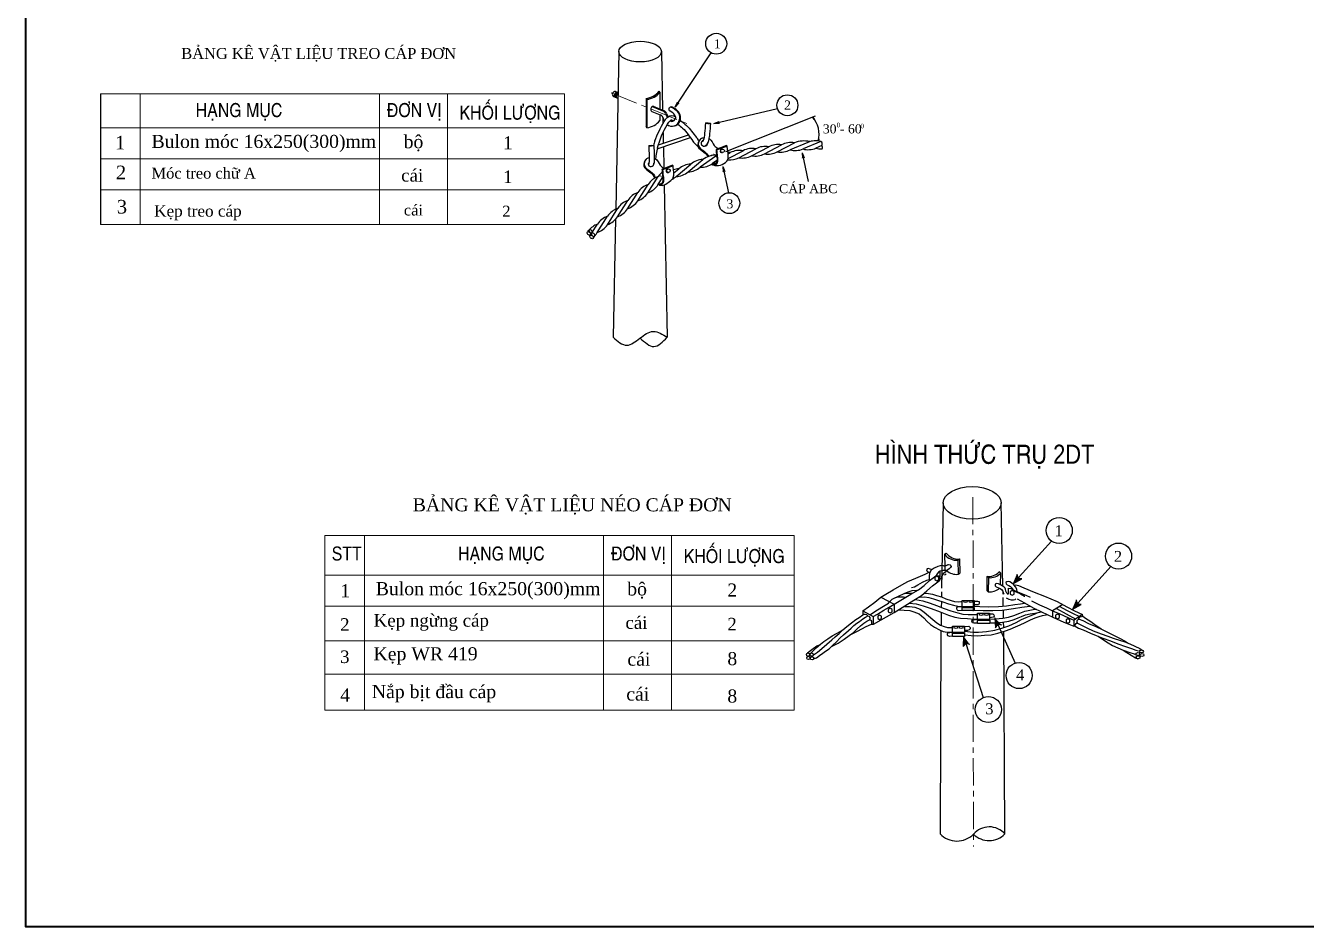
# Model space of a CAD drawing. Header units: millimetres. Extents: x 5654510 to 5731940, y 588357 to 647777.
# Drawn here: x 5677133 to 5684193, y 621974 to 626938 of the extents above; entities that cross this region are included whole.
import ezdxf

# ---------------------------------------------------------------- set-up
doc = ezdxf.new("R2010")
doc.units = ezdxf.units.MM
doc.header["$LTSCALE"] = 120
doc.header["$MEASUREMENT"] = 0
doc.linetypes.add('ACAD_ISO02W100', pattern=[15, 12, -3])
doc.linetypes.add('CENTER', pattern=[2, 1.25, -0.25, 0.25, -0.25])
doc.layers.add('Chu', color=5, linetype='Continuous')
doc.layers.add('KICHTHUOC', color=7, linetype='Continuous')
doc.layers.add('Duongkhuat1', color=3, linetype='ACAD_ISO02W100', lineweight=25)
doc.layers.add('truc', color=5, linetype='CENTER', lineweight=5)
doc.styles.add('GIA1', font='VHTIME.TTF', dxfattribs={"height": 3})
doc.styles.add('STYLE2', font='VHELVCN.TTF', dxfattribs={"height": 500})
doc.styles.add('WMF-VNI-HELVE-CONDENSE1', font='VHELVCN.TTF')

msp = doc.modelspace()

# ---------------------------------------------------------------- hatches: boundary and pattern name
at = {"layer": 'Chu'}
for points in [[(5680713.19, 626488.31), (5680733.65, 626510.63), (5680726.04, 626507.57), (5680725.95, 626515.77)], [(5680927.35, 626398.73), (5680957.54, 626401.01), (5680949.9, 626403.99), (5680955.44, 626410.03)], [(5681413.09, 626237.56), (5681414.84, 626207.33), (5681417.94, 626214.92), (5681423.89, 626209.27)], [(5680976.08, 626162.52), (5680977.83, 626132.29), (5680980.93, 626139.87), (5680986.88, 626134.23)]]:
    msp.add_hatch(color=4, dxfattribs=at).paths.add_polyline_path(points)
at = {"layer": 'KICHTHUOC'}
for points in [[(5682573.95, 623861.84), (5682623.99, 623888.78), (5682602.17, 623892.7), (5682596.31, 623914.09)], [(5682900.94, 623720.73), (5682950.98, 623747.66), (5682929.16, 623751.59), (5682923.3, 623772.98)], [(5682474.74, 623675.17), (5682479.77, 623618.56), (5682491.98, 623637.08), (5682513.95, 623634.03)], [(5682303.68, 623573.51), (5682301.41, 623516.72), (5682315.9, 623533.51), (5682337.29, 623527.68)]]:
    msp.add_hatch(color=256, dxfattribs=at).paths.add_polyline_path(points)

# ---------------------------------------------------------------- linework, layer by layer
for p, q in [((5680403.31, 626796.08), (5680385.63, 625926.33)), ((5680637.75, 626796.08), (5680644.33, 626472.43)), ((5680373, 626547.65), (5680398.07, 626538.24)), ((5680384.59, 626575.34), (5680398.7, 626569.57)), ((5680552.95, 626537.02), (5680552.95, 626381.26)), ((5680557.93, 626531.26), (5680552.95, 626537.02)), ((5680629.56, 626570.49), (5680624.57, 626576.24)), ((5680629.56, 626570.49), (5680629.56, 626478.47)), ((5680557.93, 626531.26), (5680557.93, 626375.51)), ((5680584.28, 626464.56), (5680630.98, 626447.03)), ((5680586.62, 626491.72), (5680649.14, 626466.15)), ((5680591.43, 626494.07), (5680652.43, 626469.11)), ((5680629.56, 626447.57), (5680629.56, 626414.73)), ((5680645.12, 626433.39), (5680645.85, 626397.42)), ((5680993.63, 626244.3), (5681487.58, 626440.5)), ((5681471.1, 626433.95), (5681475.89, 626422.71)), ((5681471.1, 626433.95), (5681481.12, 626426.37)), ((5680557.93, 626375.51), (5680552.95, 626381.26)), ((5680615, 626258.62), (5680797.32, 626321.23)), ((5680621.41, 626281.69), (5680786.33, 626336.38)), ((5680646.83, 626349.43), (5680648.02, 626290.51)), ((5680648.44, 626270.1), (5680650.83, 626152.56)), ((5680997.02, 626277.25), (5680938.66, 626255.04)), ((5680938.66, 626255.04), (5680941.8, 626252.35)), ((5681000.16, 626274.56), (5680941.8, 626252.35)), ((5680997.02, 626277.25), (5681000.16, 626274.56)), ((5681064.28, 626210.15), (5681158.76, 626259.63)), ((5681134.94, 626220.93), (5681229.41, 626270.42)), ((5681205.59, 626231.72), (5681300.06, 626281.21)), ((5681276.25, 626242.5), (5681370.72, 626291.99)), ((5681445.15, 626294.77), (5681346.9, 626253.29)), ((5681516.46, 626299.66), (5681418.21, 626258.18)), ((5681522.42, 626276.96), (5681489.51, 626263.07)), ((5681503.22, 626302.37), (5681502.79, 626313.81)), ((5681503.22, 626302.37), (5681508.38, 626313.18)), ((5680784.98, 626131.66), (5680866.4, 626200.54)), ((5680938.44, 626219.47), (5680851.58, 626157.58)), ((5680944.06, 626194.95), (5680920.11, 626177.88)), ((5681005.66, 626205.66), (5681088.1, 626248.85)), ((5681005.68, 626231.9), (5681017.45, 626238.06)), ((5680699.23, 626168.09), (5680640.87, 626145.88)), ((5680640.87, 626145.88), (5680644.01, 626143.2)), ((5680702.37, 626165.41), (5680644.01, 626143.2)), ((5680702.37, 626165.41), (5680699.23, 626168.09)), ((5680706.86, 626126.42), (5680733.18, 626148.7)), ((5680718.37, 626105.74), (5680799.79, 626174.62)), ((5680507.13, 625972.59), (5680564.31, 626062.61)), ((5680562.91, 626016.42), (5680620.08, 626106.45)), ((5680618.69, 626060.26), (5680645.72, 626102.83)), ((5680652.72, 626059.52), (5680669.78, 625220.19)), ((5680395.58, 625884.92), (5680452.75, 625974.95)), ((5680451.35, 625928.75), (5680508.53, 626018.78)), ((5680339.8, 625841.08), (5680396.98, 625931.11)), ((5680255.03, 625795.58), (5680285.42, 625843.44)), ((5680284.02, 625797.25), (5680341.2, 625887.28)), ((5680384.57, 625874.46), (5680371.27, 625220.19)), ((5682190.3, 624308.02), (5682182.33, 623838.12)), ((5682520.15, 623847.97), (5682510.69, 624308.02)), ((5682181.97, 623817.12), (5682181.5, 623789.12)), ((5682521.06, 623804), (5682520.77, 623818.1)), ((5682522.39, 623739.49), (5682521.44, 623785.51)), ((5682181.08, 623764.58), (5682180.52, 623731.82)), ((5682523.75, 623673.4), (5682522.83, 623718.03)), ((5682180.07, 623704.96), (5682178.86, 623633.73)), ((5682524.84, 623620.3), (5682524.2, 623651.33)), ((5682178.37, 623604.66), (5682173.39, 622483.22)), ((5682531.2, 622483.22), (5682525.26, 623599.95))]:
    msp.add_line(p, q)
at = {"color": 0, "lineweight": 13}
for p, q in [((5677546.72, 626561.82), (5679993.15, 626561.82)), ((5677546.72, 626561.82), (5680103.83, 626561.82)), ((5677764.65, 626561.82), (5677764.65, 625841.49)), ((5679083.39, 626561.82), (5679083.39, 625841.49)), ((5679458.17, 626561.82), (5679458.17, 625841.49)), ((5680103.83, 626561.82), (5680103.83, 625841.49)), ((5677546.72, 626374.68), (5680103.83, 626374.68)), ((5677546.72, 626203.57), (5680103.83, 626203.57)), ((5677546.72, 626032.46), (5680103.83, 626032.46)), ((5677546.72, 625841.49), (5680103.83, 625841.49)), ((5678782.77, 624128.01), (5681259.2, 624128.01)), ((5678782.77, 624128.01), (5681369.88, 624128.01)), ((5678782.77, 623165.5), (5678782.77, 624128.01)), ((5679000.7, 624128.01), (5679000.7, 623165.5)), ((5680319.44, 624128.01), (5680319.44, 623165.5)), ((5680694.22, 624128.01), (5680694.22, 623165.5)), ((5681369.88, 624128.01), (5681369.88, 623165.5)), ((5678782.77, 623909.76), (5681369.88, 623909.76)), ((5678782.77, 623738.65), (5681369.88, 623738.65)), ((5678782.77, 623547.69), (5681369.88, 623547.69)), ((5678782.77, 623363.56), (5681369.88, 623363.56)), ((5678782.77, 623165.5), (5681369.88, 623165.5))]:
    msp.add_line(p, q, dxfattribs=at)
at = {"color": 3, "linetype": 'Continuous'}
for p, q in [((5682198.39, 624024.48), (5682207.37, 624030.89)), ((5682198.39, 624024.48), (5682199.49, 623957.67)), ((5682271.53, 623992.44), (5682280.51, 623998.85)), ((5682271.53, 623992.44), (5682272.81, 623914.27)), ((5682280.51, 623998.85), (5682281.79, 623920.67)), ((5682272.81, 623914.27), (5682281.79, 623920.67)), ((5682506.84, 623921.52), (5682497.86, 623927.92)), ((5682506.84, 623921.52), (5682505.74, 623854.7)), ((5682198.39, 623910.42), (5682207.37, 623916.83)), ((5682431.94, 623902.44), (5682430.66, 623824.26)), ((5682440.92, 623896.03), (5682431.94, 623902.44)), ((5682440.92, 623896.03), (5682439.64, 623817.85)), ((5681847.95, 623787.74), (5681921.56, 623749.87)), ((5682439.64, 623817.85), (5682430.66, 623824.26)), ((5681747.57, 623711.99), (5681805.57, 623680.8)), ((5681921.56, 623749.87), (5681921.56, 623703.08)), ((5682850.88, 623747.46), (5682793.4, 623712.13)), ((5682793.4, 623712.13), (5682793.4, 623676.79)), ((5681805.57, 623680.8), (5681805.57, 623640.7)), ((5682958.48, 623692.99), (5682911.31, 623660.6)), ((5682911.31, 623660.6), (5682911.31, 623628.21)), ((5682959.95, 623682.68), (5682958.48, 623692.99))]:
    msp.add_line(p, q, dxfattribs=at)
at = {"lineweight": 40}
msp.add_lwpolyline([(5677133.29, 632161.53), (5677133.29, 621973.84), (5691541.59, 621973.84), (5691541.59, 632161.53)], close=True, dxfattribs=at)
at = {"const_width": 2.5}
for points in [[(5680984.5, 626250.7), (5680989.79, 626252.28)], [(5680958.46, 626242.93), (5680965.45, 626245.01)], [(5680659.9, 626133.85), (5680666.88, 626135.93)], [(5680685.93, 626141.61), (5680691.22, 626143.19)]]:
    msp.add_lwpolyline(points, dxfattribs=at)
for points in [[(5680925.96, 626180.04, 1.2944046), (5680904.49, 626219.98, 0.8918612)], [(5680934.48, 626222.57, 0.2599273), (5680924.11, 626231.81, 0.2599273)], [(5680629.54, 626062.89, 1.2944046), (5680608.08, 626102.83, 0.8918612)], [(5680638.06, 626105.42, 0.2599273), (5680627.69, 626114.66, 0.2599273)]]:
    msp.add_lwpolyline(points, format="xyb", dxfattribs=at)
at = {"color": 3, "linetype": 'Continuous'}
for points in [[(5681747.57, 623711.99), (5681780.1, 623735.35), (5681814.87, 623760.61), (5681847.95, 623787.74), (5681874.94, 623804.82), (5681915.25, 623829.29), (5681962.68, 623856.92), (5681996.66, 623874.29), (5682039.34, 623892.44), (5682090.72, 623914.55), (5682114.43, 623925.6)], [(5682130.47, 623939.27), (5682118.62, 623943.22), (5682109.92, 623945.59), (5682102.81, 623944.01), (5682098.86, 623939.27), (5682100.44, 623933.74), (5682104.39, 623929.01), (5682113.09, 623925.85), (5682117.04, 623924.27)], [(5682216, 623965.98), (5682204.77, 623960.59), (5682200.03, 623957.43), (5682192.91, 623960.59), (5682185.01, 623962.16), (5682174.74, 623960.59), (5682161.3, 623957.43), (5682141.54, 623947.17), (5682124.94, 623936.11), (5682115.46, 623920.32), (5682113.09, 623903.75), (5682113.09, 623883.22), (5682113.88, 623877.69)], [(5682216, 623965.98), (5682221.37, 623967.69), (5682228.48, 623966.9), (5682233.22, 623962.95), (5682234.8, 623957.43), (5682231.64, 623951.11), (5682223.74, 623944.8), (5682215.84, 623939.27), (5682210.3, 623935.32), (5682200.82, 623935.32), (5682191.33, 623934.53), (5682182.64, 623933.74), (5682173.95, 623931.38), (5682164.46, 623925.06), (5682157.35, 623917.17), (5682151.81, 623908.48), (5682151.02, 623905.33)], [(5682172.36, 623929.01), (5682171.57, 623914.8), (5682171.57, 623904.54), (5682170.78, 623890.33), (5682173.15, 623887.17)], [(5682209.51, 623935.32), (5682201.61, 623926.64), (5682192.91, 623918.75), (5682187.38, 623911.64), (5682181.85, 623901.38), (5682179.48, 623891.12), (5682172.36, 623886.38)], [(5682200.03, 623957.43), (5682200.31, 623934.45)], [(5681747.57, 623711.99), (5681747.7, 623691.74), (5681754.02, 623694.9), (5681761.14, 623694.11), (5681768.25, 623693.32), (5681772.2, 623689.37), (5681770.62, 623682.26), (5681774.57, 623685.42), (5681781.69, 623683.84), (5681786.43, 623675.95), (5681786.43, 623668.05), (5681784.85, 623663.32), (5681791.17, 623661.74), (5681795.12, 623655.42), (5681795.12, 623646.74), (5681795.12, 623639.63), (5681806.19, 623638.85), (5681921.58, 623702.79), (5681980.07, 623739.89), (5682029.08, 623771.47), (5682070.97, 623797.52), (5682100.21, 623822.78), (5682131.82, 623851.2), (5682154.75, 623866.99), (5682168.97, 623878.04), (5682172.13, 623881.2), (5682172.13, 623887.52)], [(5681805.57, 623680.8), (5681829.1, 623695.08), (5681863.09, 623716.4), (5681901.82, 623739.29), (5681921.56, 623749.87), (5681965.84, 623777.19), (5682011.68, 623804.03), (5682055.15, 623828.5), (5682085.97, 623852.97), (5682115.22, 623880.6), (5682134.98, 623894.81), (5682150.79, 623905.07), (5682161.06, 623906.65), (5682168.96, 623905.07), (5682171.34, 623897.97)], [(5682016.43, 623840.94), (5682032.24, 623845.68), (5682051.21, 623856.73), (5682077.29, 623870.15), (5682101, 623881.2), (5682113.65, 623885.94)], [(5682549.02, 623802.16), (5682542.14, 623809.89), (5682536.98, 623821.05), (5682533.54, 623833.07), (5682532.68, 623838.23), (5682524.94, 623845.1), (5682516.35, 623850.25), (5682506.89, 623855.4), (5682495.71, 623862.27), (5682485.39, 623863.13), (5682477.66, 623859.69), (5682476.8, 623851.11), (5682482.81, 623844.24), (5682492.27, 623841.66), (5682504.31, 623836.51), (5682512.05, 623829.64), (5682519.78, 623821.05), (5682524.08, 623808.17), (5682526.66, 623803.88)], [(5682598.88, 623818.48), (5682596.3, 623831.36), (5682589.42, 623845.1), (5682579.97, 623856.26), (5682567.93, 623867.42), (5682558.47, 623873.43), (5682548.16, 623874.29), (5682541.28, 623872.58), (5682536.98, 623868.28), (5682537.84, 623861.41), (5682543.86, 623856.26), (5682553.31, 623851.97), (5682562.77, 623846.81), (5682567.93, 623841.66), (5682572.23, 623835.65), (5682573.09, 623829.64)], [(5682581.16, 623853.45), (5682591.48, 623856.39), (5682606.22, 623851.98), (5682635.69, 623840.2), (5682693.18, 623815.17), (5682749.18, 623793.09), (5682818.46, 623763.65), (5682872.99, 623735.68), (5682914.26, 623713.6), (5682958.48, 623692.99)], [(5682537.84, 623784.13), (5682552.46, 623776.4), (5682565.35, 623773.82), (5682578.25, 623772.96), (5682587.71, 623775.54), (5682591.14, 623778.12)], [(5682550.21, 623804.87), (5682551.68, 623837.26), (5682566.42, 623835.78), (5682576.74, 623828.42), (5682603.27, 623815.17), (5682646.01, 623798.98), (5682671.07, 623788.68)], [(5682573.79, 623831.37), (5682592.95, 623818.12), (5682616.53, 623806.34), (5682638.64, 623793.09), (5682641.59, 623793.09)], [(5682598.85, 623778.37), (5682638.64, 623756.29), (5682687.28, 623729.79), (5682732.97, 623707.71), (5682794.87, 623678.27), (5682856.78, 623650.3), (5682911.31, 623628.21)], [(5682678.44, 623768.07), (5682722.65, 623745.98), (5682759.5, 623729.79), (5682793.4, 623712.13)], [(5682793.4, 623712.13), (5682833.2, 623695.93), (5682877.41, 623675.32), (5682911.31, 623660.6)], [(5682815.47, 623724.95), (5682921.83, 623667.8)], [(5682834.32, 623736.37), (5682870.67, 623716.21), (5682904.33, 623700.74), (5682941.35, 623681.25)], [(5682911.31, 623628.21), (5682918.68, 623629.69), (5682920.48, 623638.22), (5682923.85, 623642.25), (5682926.54, 623644.94), (5682931.25, 623645.61), (5682929.23, 623650.32), (5682929.9, 623657.04), (5682931.92, 623663.77), (5682935.96, 623667.13), (5682940, 623667.8), (5682939.33, 623671.83), (5682942.02, 623676.54), (5682946.73, 623679.9), (5682954.14, 623681.92), (5682959.95, 623682.68)]]:
    msp.add_lwpolyline(points, dxfattribs=at)
for points in [[(5682156.53, 623878.52), (5682167.37, 623884.77), (5682167.37, 623897.28), (5682156.53, 623903.53), (5682145.7, 623897.28), (5682145.7, 623884.77)], [(5682570.7, 623799.02), (5682581.53, 623805.28), (5682581.53, 623817.78), (5682570.7, 623824.04), (5682559.87, 623817.78), (5682559.87, 623805.28)], [(5681898.41, 623701.94), (5681909.24, 623708.19), (5681909.24, 623720.7), (5681898.41, 623726.95), (5681887.58, 623720.7), (5681887.58, 623708.19)], [(5682294.65, 623769.86), (5682360.79, 623769.86), (5682360.79, 623735.39), (5682294.65, 623735.39)], [(5682294.65, 623731.08), (5682362.23, 623731.08), (5682362.23, 623713.85), (5682294.65, 623713.85)], [(5681840.72, 623664.83), (5681851.55, 623671.09), (5681851.55, 623683.59), (5681840.72, 623689.85), (5681829.88, 623683.59), (5681829.88, 623671.09)], [(5682380.92, 623699.49), (5682447.05, 623699.49), (5682447.05, 623665.03), (5682380.92, 623665.03)], [(5682380.92, 623660.72), (5682448.49, 623660.72), (5682448.49, 623643.49), (5682380.92, 623643.49)], [(5682821.26, 623669.48), (5682832.09, 623675.73), (5682832.09, 623688.24), (5682821.26, 623694.49), (5682810.43, 623688.24), (5682810.43, 623675.73)], [(5682878.74, 623644.45), (5682889.57, 623650.7), (5682889.57, 623663.21), (5682878.74, 623669.46), (5682867.91, 623663.21), (5682867.91, 623650.7)], [(5682241.46, 623627.69), (5682307.59, 623627.69), (5682307.59, 623593.23), (5682241.46, 623593.23)], [(5682241.46, 623588.92), (5682309.03, 623588.92), (5682309.03, 623571.69), (5682241.46, 623571.69)]]:
    msp.add_lwpolyline(points, close=True, dxfattribs=at)
for points in [[(5681786.43, 623691.74), (5681829.11, 623718.58), (5681862.31, 623738.31), (5681889.97, 623755.68), (5681894.71, 623762.79), (5681910.52, 623777), (5681943.71, 623793.57), (5681976.12, 623807.78), (5681997.46, 623817.26), (5682020.38, 623824.36), (5682044.88, 623825.94), (5682050.42, 623826.73)], [(5681926.33, 623785.68), (5681944.5, 623789.63), (5681972.96, 623790.42), (5681987.19, 623788.84)], [(5681976.91, 623807.78), (5681995.88, 623809.36), (5682019.59, 623809.36), (5682021.17, 623809.36)], [(5682061.58, 623788.42), (5682087.37, 623789.28), (5682112.31, 623785.84), (5682138.1, 623778.12), (5682160.45, 623771.25), (5682189.69, 623761.8), (5682219.78, 623752.35), (5682248.15, 623744.62), (5682271.36, 623739.47), (5682289.42, 623736.9), (5682294.58, 623736.9)], [(5682084.8, 623809.89), (5682110.59, 623809.03), (5682132.08, 623804.74), (5682153.58, 623797.87), (5682181.09, 623789.28), (5682206.02, 623779.83), (5682234.39, 623769.53), (5682252.45, 623763.52), (5682276.52, 623761.8), (5682290.28, 623763.52), (5682295.44, 623766.09)], [(5681945.51, 623717.88), (5681975.61, 623717.02), (5682006.56, 623714.44), (5682029.77, 623707.57), (5682059, 623695.55), (5682084.8, 623674.94), (5682102.85, 623654.33), (5682120.9, 623638.01), (5682143.26, 623623.42), (5682170.77, 623607.96), (5682190.55, 623599.37), (5682212.9, 623595.08), (5682241.27, 623595.08)], [(5681979.04, 623737.63), (5682005.7, 623737.63), (5682034.93, 623733.33), (5682063.3, 623721.31), (5682086.51, 623705.85), (5682110.59, 623685.24), (5682134.66, 623664.63), (5682155.3, 623646.6), (5682176.79, 623634.58), (5682195.7, 623626.85), (5682215.48, 623621.7), (5682241.27, 623620.84)], [(5682003.98, 623754.93), (5682041.81, 623752.35), (5682080.5, 623740.33), (5682124.34, 623725.73), (5682175.07, 623706.84), (5682220.64, 623689.67), (5682255.89, 623678.5), (5682286.84, 623672.49), (5682325.53, 623669.92), (5682359.92, 623667.34), (5682380.55, 623667.34)], [(5682038.37, 623775.54), (5682077.92, 623768.67), (5682119.19, 623754.93), (5682153.58, 623742.05), (5682196.56, 623725.73), (5682232.67, 623712.85), (5682271.36, 623701.69), (5682298.87, 623693.96), (5682328.11, 623692.24), (5682348.74, 623692.24), (5682381.41, 623692.24)], [(5682294.58, 623714.57), (5682273.94, 623713.71), (5682267.92, 623718.86), (5682265.34, 623724.87), (5682265.34, 623730.03), (5682269.64, 623734.32), (5682276.52, 623736.04), (5682294.58, 623736.04)], [(5682360.73, 623737.75), (5682393.4, 623736.04), (5682438.11, 623735.18), (5682494.85, 623736.9), (5682540.42, 623741.19), (5682585.13, 623747.2), (5682616.94, 623751.49), (5682638.43, 623755.79)], [(5682360.78, 623766.95), (5682382.27, 623766.09), (5682388.29, 623763.52), (5682388.29, 623753.21), (5682385.71, 623746.34), (5682360.78, 623745.48)], [(5682362.45, 623716.29), (5682410.6, 623715.43), (5682464.76, 623715.43), (5682516.35, 623717.15), (5682579.11, 623725.73), (5682623.82, 623732.6), (5682667.66, 623739.47)], [(5682448.42, 623666.48), (5682478.52, 623668.2), (5682518.92, 623672.49), (5682550.74, 623678.5), (5682580.83, 623687.95), (5682613.5, 623700.83), (5682641.01, 623710.28), (5682667.66, 623716.29), (5682686.58, 623719.72), (5682704.63, 623722.3)], [(5681475.27, 623470.18), (5681498.98, 623485.18), (5681522.69, 623504.91), (5681549.56, 623528.59), (5681577.23, 623552.28), (5681596.2, 623568.86), (5681617.54, 623588.59), (5681638.09, 623607.54), (5681659.43, 623625.7), (5681685.51, 623646.22), (5681709.22, 623664.38), (5681728.19, 623677.01), (5681747.7, 623691.74)], [(5681476.06, 623448.07), (5681492.66, 623454.39), (5681510.04, 623466.23), (5681527.43, 623478.86), (5681542.45, 623489.91), (5681562.21, 623504.12), (5681581.18, 623521.49), (5681603.31, 623542.02), (5681623.86, 623564.12), (5681641.25, 623581.49), (5681668.12, 623603.59), (5681683.93, 623617.8), (5681698.95, 623631.22), (5681715.54, 623644.64), (5681728.98, 623654.9), (5681748.74, 623669.11), (5681762.18, 623677.8), (5681770.62, 623682.26)], [(5681578.81, 623518.33), (5681611.21, 623534.12), (5681644.41, 623556.22), (5681672.86, 623576.75), (5681696.57, 623594.12), (5681716.33, 623613.85), (5681734.51, 623630.43), (5681754.27, 623644.64), (5681770.87, 623655.69), (5681784.85, 623663.32)], [(5681684.72, 623584.64), (5681719.5, 623600.43), (5681742.42, 623613.06), (5681766.13, 623625.7), (5681795.12, 623639.63)], [(5682309.14, 623600.36), (5682355.57, 623596.06), (5682384.8, 623595.21), (5682430.37, 623599.5), (5682475.08, 623607.23), (5682514.63, 623616.67), (5682553.31, 623630.41), (5682592.86, 623649.31), (5682622.1, 623664.76), (5682648.75, 623676.79), (5682676.26, 623687.09), (5682697.75, 623696.54), (5682713.23, 623703.41)], [(5682310, 623579.75), (5682344.39, 623576.31), (5682381.36, 623575.46), (5682419.19, 623578.03), (5682456.16, 623580.61), (5682492.27, 623589.19), (5682534.4, 623602.93), (5682560.19, 623612.38), (5682589.42, 623624.4), (5682616.08, 623636.42), (5682643.59, 623649.31), (5682671.96, 623663.05), (5682697.75, 623674.21), (5682719.25, 623681.94), (5682738.16, 623687.95), (5682757.94, 623691.38), (5682765.67, 623692.24)], [(5682379.69, 623644.15), (5682359.06, 623645.01), (5682353.04, 623647.59), (5682349.6, 623655.32), (5682351.32, 623661.33), (5682359.06, 623665.62), (5682368.52, 623665.62), (5682381.41, 623667.34)], [(5682446.75, 623695.68), (5682463.95, 623696.54), (5682469.97, 623691.38), (5682471.69, 623682.8), (5682468.25, 623677.64), (5682457.07, 623675.93), (5682446.75, 623674.21)], [(5682448.42, 623646.73), (5682482.81, 623646.73), (5682517.21, 623650.16), (5682553.31, 623656.18), (5682581.69, 623664.76), (5682604.04, 623674.21), (5682622.1, 623681.94), (5682645.31, 623690.52), (5682671.1, 623696.54), (5682696.89, 623700.83), (5682733, 623707.7)], [(5682931.25, 623645.61), (5682950.33, 623635.76), (5682982.96, 623619.46), (5683018.31, 623603.16), (5683061.82, 623586.87), (5683097.85, 623573.29), (5683127.08, 623563.1), (5683167.87, 623550.2), (5683192.35, 623542.05), (5683219.54, 623530.51), (5683247.41, 623518.29), (5683274.61, 623504.71), (5683288.2, 623496.56)], [(5682940, 623667.8), (5682960.53, 623659.52), (5682991.8, 623643.91), (5683031.91, 623626.93), (5683067.26, 623610.63), (5683099.89, 623593.66), (5683137.28, 623574.65), (5683165.83, 623560.39), (5683193.03, 623545.45), (5683210.02, 623535.26), (5683213.42, 623533.23)], [(5682959.95, 623682.68), (5682975.48, 623672.42), (5683004.03, 623653.41), (5683027.15, 623637.79), (5683049.58, 623623.54), (5683062.5, 623613.35)], [(5681461.04, 623480.44), (5681472.11, 623491.49), (5681490.29, 623508.86), (5681514, 623528.59), (5681532.97, 623544.38), (5681555.89, 623559.38), (5681579.6, 623574.38), (5681603.31, 623588.59), (5681622.28, 623598.85), (5681638.09, 623607.54)], [(5682241.27, 623572.75), (5682226.66, 623571.89), (5682217.2, 623574.47), (5682214.62, 623580.48), (5682214.62, 623587.35), (5682218.92, 623592.5), (5682228.37, 623594.22), (5682240.41, 623595.08)], [(5682307.47, 623626.85), (5682332.41, 623627.71), (5682339.28, 623621.7), (5682339.28, 623613.11), (5682334.98, 623607.96), (5682325.53, 623605.38), (5682308.33, 623605.38)], [(5682918.38, 623628.29), (5682936.05, 623618.1), (5682961.88, 623607.24), (5683002.67, 623590.26), (5683033.27, 623577.36), (5683071.34, 623562.42), (5683112.81, 623546.81), (5683154.28, 623531.19), (5683195.75, 623516.93), (5683229.06, 623505.39), (5683253.53, 623496.56), (5683266.45, 623491.81)], [(5683045.5, 623572.61), (5683074.74, 623553.6), (5683099.89, 623536.62), (5683123.68, 623522.36), (5683153.6, 623508.78), (5683182.15, 623496.56), (5683218.86, 623483.66), (5683244.01, 623476.19), (5683247.41, 623474.83)], [(5681443.65, 623481.23), (5681458.67, 623493.86), (5681474.48, 623505.7), (5681495.03, 623519.12), (5681514, 623527.81)], [(5683182.15, 623496.56), (5683202.55, 623482.98), (5683227.02, 623468.72), (5683250.81, 623454.46), (5683263.05, 623448.35)]]:
    msp.add_lwpolyline(points)
for centre, radius in [((5680939.93, 626838.37), 57.7), ((5681332.2, 626498.96), 57.7), ((5680974.96, 626247.91), 9.94), ((5680676.39, 626138.82), 9.94), ((5681012.02, 625959.49), 57.7), ((5682830.49, 624155.61), 72.07), ((5683157.48, 624014.49), 72.07), ((5681446.02, 623471.76), 9.21), ((5681448.4, 623453.6), 9.21), ((5681465.78, 623471.76), 9.21), ((5681468.15, 623451.23), 9.21), ((5682609.62, 623356.29), 72.07), ((5682439.83, 623169.01), 72.07)]:
    msp.add_circle(centre, radius)
for centre, radius, start, end in [((5680382.75, 626559.84), 15.61, 83.215664, 231.377443), ((5680401.58, 626552.07), 23.5, 117.732981, 196.555573), ((5680406.72, 626550.58), 23.5, 119.513668, 197.820027), ((5680411.86, 626547.76), 23.5, 124.188291, 195.278946), ((5680541.56, 626642.81), 106.41, 276.142819, 321.272785), ((5680546.54, 626637.06), 106.41, 276.142819, 321.272785), ((5680596.69, 626477.17), 17.7, 107.297732, 225.440006), ((5680640.32, 626444.59), 23.29, 17.597959, 67.75072), ((5680643.61, 626447.55), 23.29, 17.597959, 67.75072), ((5680689.2, 626477.35), 11.22, 66.56163, 240.247586), ((5680666.95, 626419.26), 51.13, 28.493329, 70.966132), ((5680693.43, 626478.52), 11.22, 66.56163, 116.844094), ((5680546.54, 626481.3), 106.41, 276.142819, 321.272785), ((5680623.38, 626425.01), 23.29, 17.198152, 70.976784), ((5680694.72, 626409.44), 31.88, 46.860598, 129.92892), ((5680693.18, 626401.92), 15.19, 53.830149, 106.692743), ((5681359.2, 626336.93), 148.11, 346.505405, 40.924571), ((5680971.92, 626247.53), 9.94, 77.904916, 289.977793), ((5681068.42, 626140.96), 109.67, 79.662805, 117.696439), ((5681139.08, 626151.74), 109.67, 79.662805, 117.696439), ((5681209.73, 626162.53), 109.67, 79.662805, 117.696439), ((5681280.39, 626173.31), 109.67, 79.662805, 117.696439), ((5681295.93, 626350.4), 109.67, 259.662805, 297.696439), ((5681351.04, 626184.1), 109.67, 79.662805, 117.696439), ((5681375.46, 626359.18), 109.67, 254.905441, 292.939075), ((5681424.15, 626158.72), 143.58, 77.166504, 111.846512), ((5681446.77, 626364.07), 109.67, 254.905441, 292.939075), ((5681487.9, 626193.77), 109.67, 74.905441, 112.939075), ((5681518.07, 626368.96), 109.67, 254.905441, 272.833609), ((5681508.94, 626285.55), 15.99, 327.493745, 61.936767), ((5681510.35, 626267.42), 15.39, 328.670252, 38.336077), ((5680870.7, 626090.95), 109.67, 92.247122, 130.280756), ((5680947.58, 626082.11), 143.58, 92.36301, 124.430829), ((5680942.16, 626244.28), 77.55, 262.785145, 323.635252), ((5681002.16, 626130.21), 109.67, 123.183535, 125.523392), ((5681013.31, 626307.25), 109.67, 265.312164, 297.696439), ((5680997.6, 626124.15), 115.63, 80.115695, 86.553534), ((5681083.96, 626318.04), 109.67, 259.662805, 297.696439), ((5681154.62, 626328.83), 109.67, 259.662805, 297.696439), ((5681225.27, 626339.61), 109.67, 259.662805, 297.696439), ((5680710.37, 626048.53), 107.26, 129.455333, 147.319236), ((5680673.35, 626138.45), 9.94, 77.904916, 289.977793), ((5680737.49, 626039.11), 109.67, 92.247122, 107.225313), ((5680714.07, 626215.32), 109.67, 272.247122, 310.280756), ((5680804.09, 626065.03), 109.67, 92.247122, 130.280756), ((5680780.68, 626241.24), 109.67, 272.247122, 310.280756), ((5680856.39, 626267.14), 109.67, 267.489758, 305.523392), ((5680924.91, 626287.45), 109.67, 267.489758, 277.284851), ((5680598.81, 625960.86), 107.26, 108.698576, 147.319236), ((5680523.54, 626124.4), 114.93, 290.032274, 325.985538), ((5680654.59, 626004.7), 107.26, 108.698576, 147.319236), ((5680579.32, 626168.23), 114.93, 290.032274, 303.359997), ((5680647.46, 626189.4), 109.67, 297.709952, 310.280756), ((5680487.26, 625873.19), 107.26, 108.698576, 147.319236), ((5680411.99, 626036.73), 114.93, 290.032274, 325.985538), ((5680543.04, 625917.03), 107.26, 108.698576, 147.319236), ((5680467.76, 626080.56), 114.93, 290.032274, 325.985538), ((5680431.48, 625829.36), 107.26, 108.698576, 147.319236), ((5680356.21, 625992.89), 114.93, 290.032274, 325.985538), ((5680319.93, 625741.69), 107.26, 108.698576, 140.73932), ((5680244.66, 625905.22), 114.93, 290.032274, 325.985538), ((5680375.7, 625785.52), 107.26, 108.698576, 147.319236), ((5680300.43, 625949.06), 114.93, 290.032274, 325.985538), ((5680245.88, 625792.16), 18.4, 119.08264, 148.919807), ((5680099.1, 625887.86), 203.31, 322.825777, 329.320924), ((5680188.88, 625861.39), 114.93, 317.754651, 325.985538), ((5682445.41, 622408.19), 113.97, 41.171357, 139.750299), ((5682266.6, 622575.02), 130.83, 224.563342, 314.57611), ((5682444.13, 622567.98), 121.52, 225.152142, 315.769515)]:
    msp.add_arc(centre, radius, start, end)
for centre, start, end in [((5682262.98, 624072.43), 216.586957, 276.099285), ((5682271.96, 624078.84), 216.586957, 276.099285), ((5682264.27, 623994.25), 227.102614, 276.099285), ((5682440.49, 623982.43), 263.900715, 316.599804), ((5682449.47, 623976.02), 263.900715, 316.599804), ((5682448.19, 623897.84), 263.900715, 311.588562)]:
    msp.add_arc(centre, 80.44, start, end, dxfattribs=at)
for centre, major_axis, ratio in [((5680520.53, 626794.96), (-117.24, 0), 0.4841383), ((5680894.52, 626399.64), (-13.77, 1.16), 0.1583893), ((5680582.24, 626276.35), (-13.81, -0.46), 0.1583893), ((5680237.79, 625792.61), (-8.19, 8.61), 0.6212651), ((5680253.07, 625773.77), (-8.19, 8.61), 0.6212651), ((5682350.49, 624308.02), (-160.19, 0), 0.5569368), ((5683283.75, 623488.86), (-11.09, -0.28), 0.7534377), ((5683263.27, 623474.66), (-11.09, -0.28), 0.7534377), ((5683265.55, 623457.05), (-11.09, -0.28), 0.7534377), ((5683286.59, 623468.98), (-11.09, -0.28), 0.7534377)]:
    msp.add_ellipse(centre, major_axis=major_axis, ratio=ratio)
for centre, major_axis, ratio, start_param, end_param in [((5680875.47, 626291.06), (17.67, 8.06), 0.8442382, 1.5207358, 5.7907141), ((5680581, 626175.66), (14.73, 6.71), 0.8442382, 2.0300546, 6.0706348), ((5680246.66, 625804.86), (-8.19, 8.61), 0.6212651, 0.5467199, 5.851856), ((5680261.75, 625786.02), (-8.19, 8.61), 0.6212651, 3.5073665, 9.3635398)]:
    msp.add_ellipse(centre, major_axis=major_axis, ratio=ratio, start_param=start_param, end_param=end_param)
for centre in [(5682314.06, 623764.11), (5682342.82, 623764.11), (5682400.33, 623693.75), (5682429.08, 623693.75), (5682260.87, 623621.95), (5682289.62, 623621.95)]:
    msp.add_ellipse(centre, major_axis=(-10.78, 0), ratio=0.5326948, dxfattribs=at)
for points, knots in [([(5680669.88, 626392.78), (5680676.83, 626388), (5680689.81, 626381.79), (5680716.86, 626382.62), (5680740.19, 626414.32), (5680741.52, 626444.21), (5680720.42, 626472.05), (5680707.04, 626479.85), (5680693.66, 626487.64)], [2.8305045, 2.8305045, 2.8305045, 2.8305045, 2.9154185, 4.6412497, 5.7318653, 7.5986293, 9.1175221, 10.3351887, 10.3351887, 10.3351887, 10.3351887]), ([(5680710.2, 626385.85), (5680714.57, 626386.83), (5680726.93, 626391.73), (5680744.42, 626415.5), (5680745.75, 626445.39), (5680724.65, 626473.23), (5680711.27, 626481.03), (5680697.89, 626488.82)], [4.0875205, 4.0875205, 4.0875205, 4.0875205, 4.6412497, 5.7318653, 7.5986293, 9.1175221, 10.3351887, 10.3351887, 10.3351887, 10.3351887]), ([(5680601.52, 626303.33), (5680616.28, 626338.73), (5680634.92, 626383.44), (5680665.82, 626429.11), (5680674.26, 626433.88)], [0, 0, 0, 0, 4.7500916, 6.0005818, 6.0005818, 6.0005818, 6.0005818]), ([(5680616.65, 626265.79), (5680629.27, 626309.22), (5680647.6, 626360.4), (5680681.81, 626411.33), (5680688.82, 626416.47)], [0.1215322, 0.1215322, 0.1215322, 0.1215322, 5.7280056, 6.8260878, 6.8260878, 6.8260878, 6.8260878]), ([(5680685.38, 626413.61), (5680689.32, 626411.08), (5680700.01, 626408.16), (5680715.96, 626420.83), (5680717.48, 626432.49), (5680711.89, 626443.66)], [2.5198783, 2.5198783, 2.5198783, 2.5198783, 2.9154185, 4.0800098, 4.346028, 4.346028, 4.346028, 4.346028]), ([(5680688.82, 626416.47), (5680693.97, 626413.73), (5680699.08, 626412.76), (5680704.84, 626414.83), (5680710.35, 626418.32)], [2.617925, 2.617925, 2.617925, 2.617925, 2.91541849, 3.35116037, 3.35116037, 3.35116037, 3.35116037]), ([(5680728.19, 626395.41), (5680737.45, 626388.38), (5680769.87, 626361.56), (5680793.98, 626326.32), (5680811.46, 626300.77)], [1.7264575, 1.7264575, 1.7264575, 1.7264575, 3.1214879, 6.7960934, 6.7960934, 6.7960934, 6.7960934]), ([(5680740.91, 626415.52), (5680752.93, 626406.74), (5680787.15, 626379.73), (5680813.61, 626344.59), (5680831.07, 626321.4)], [1.3394006, 1.3394006, 1.3394006, 1.3394006, 3.1214879, 6.5780669, 6.5780669, 6.5780669, 6.5780669]), ([(5680880.76, 626400.79), (5680879.18, 626382.38), (5680876.45, 626350.54), (5680873.75, 626316.57), (5680868.69, 626304.1)], [0, 0, 0, 0, 2.2452531, 3.8843759, 3.8843759, 3.8843759, 3.8843759]), ([(5680908.29, 626398.48), (5680906.72, 626380.07), (5680904.72, 626356.71), (5680902.73, 626332.22), (5680901.98, 626327.01)], [0, 0, 0, 0, 2.2452531, 2.8490396, 2.8490396, 2.8490396, 2.8490396]), ([(5680874.11, 626274.13), (5680880.23, 626276.7), (5680899.87, 626289.99), (5680901.3, 626313.59), (5680901.98, 626327.01)], [2.8972789, 2.8972789, 2.8972789, 2.8972789, 3.6452117, 5.5271749, 5.5271749, 5.5271749, 5.5271749]), ([(5680568.43, 626275.89), (5680569.02, 626257.43), (5680570.12, 626222.52), (5680570.97, 626185.27), (5680567.98, 626179.13), (5680565.27, 626172.7)], [0, 0, 0, 0, 2.2452531, 4.2440323, 4.4446074, 4.4446074, 4.4446074, 4.4446074]), ([(5680596.05, 626276.81), (5680596.64, 626258.35), (5680597.74, 626223.44), (5680599.26, 626183.49), (5680593.62, 626169.6), (5680592.36, 626167.23)], [0, 0, 0, 0, 2.2452531, 4.2440323, 4.5316412, 4.5316412, 4.5316412, 4.5316412]), ([(5680616.65, 626265.79), (5680613.91, 626253.86), (5680610.08, 626237.24), (5680607.27, 626220.43), (5680605.32, 626204.62)], [0, 0, 0, 0, 1.4679669, 2.0455573, 2.0455573, 2.0455573, 2.0455573]), ([(5680873, 626319.14), (5680866.14, 626318.21), (5680845.13, 626313.87), (5680827.91, 626265.29), (5680871.45, 626244.94), (5680888.96, 626225.05), (5680894.56, 626215.54)], [0.2258604, 0.2258604, 0.2258604, 0.2258604, 1.2317375, 3.3985757, 5.7039792, 7.3604446, 7.3604446, 7.3604446, 7.3604446]), ([(5680851.36, 626311.08), (5680843.08, 626301.61), (5680833.71, 626267.18), (5680875.24, 626247.77), (5680892.9, 626227.26), (5680898.61, 626217.08)], [1.6063839, 1.6063839, 1.6063839, 1.6063839, 3.3985757, 5.7039792, 7.4523865, 7.4523865, 7.4523865, 7.4523865]), ([(5680868.69, 626304.1), (5680867.85, 626302.77), (5680865.99, 626299.79), (5680862.7, 626298.69), (5680859.37, 626298.07)], [0, 0, 0, 0, 0.18300517, 0.4088453, 0.4088453, 0.4088453, 0.4088453]), ([(5680901.11, 626314.9), (5680901.78, 626314.56), (5680914.56, 626307.47), (5680922.66, 626278.14), (5680943.12, 626264.64), (5680951.7, 626260)], [1.8515105, 1.8515105, 1.8515105, 1.8515105, 2.0391652, 5.5235269, 7.7724812, 7.7724812, 7.7724812, 7.7724812]), ([(5680938.66, 626255.04), (5680939.63, 626243.98), (5680941.76, 626220.42), (5680947.33, 626191.19), (5680936.25, 626173.99), (5680932.01, 626171.34)], [0.1748592, 0.1748592, 0.1748592, 0.1748592, 2.7916205, 5.7422924, 6.9365109, 6.9365109, 6.9365109, 6.9365109]), ([(5680941.8, 626252.35), (5680942.77, 626241.29), (5680944.9, 626217.73), (5680950.66, 626187.45), (5680938.05, 626169.29), (5680932.43, 626167.35)], [0.1748592, 0.1748592, 0.1748592, 0.1748592, 2.7916205, 5.7422924, 7.1792673, 7.1792673, 7.1792673, 7.1792673]), ([(5681004.19, 626241.73), (5681003.36, 626250.24), (5681001.39, 626261.4), (5681000.39, 626272.1), (5681000.16, 626274.56)], [16.3362388, 16.3362388, 16.3362388, 16.3362388, 17.5830309, 17.9550899, 17.9550899, 17.9550899, 17.9550899]), ([(5680570.36, 626209.22), (5680565.25, 626208.26), (5680546.59, 626202.59), (5680530.12, 626156.13), (5680577.1, 626134.17), (5680595.28, 626110.94), (5680601.24, 626097.75)], [0.4650769, 0.4650769, 0.4650769, 0.4650769, 1.2317375, 3.3985757, 5.7039792, 7.8440009, 7.8440009, 7.8440009, 7.8440009]), ([(5680553.57, 626201.93), (5680545.29, 626192.46), (5680535.92, 626158.02), (5680580.67, 626137.11), (5680598.92, 626113.43), (5680604.88, 626099.75)], [1.6063839, 1.6063839, 1.6063839, 1.6063839, 3.3985757, 5.7039792, 7.9053461, 7.9053461, 7.9053461, 7.9053461]), ([(5680598.28, 626207.71), (5680600.8, 626206.95), (5680616.17, 626200.5), (5680624.87, 626168.99), (5680645.33, 626155.48), (5680653.91, 626150.85)], [1.408661, 1.408661, 1.408661, 1.408661, 2.0391652, 5.5235269, 7.7724812, 7.7724812, 7.7724812, 7.7724812]), ([(5681004.61, 626198.3), (5681005.47, 626204.1), (5681007.64, 626218.57), (5681005.68, 626233.05), (5681004.19, 626241.73)], [0, 0, 0, 0, 0.6997455, 1.7476181, 1.7476181, 1.7476181, 1.7476181]), ([(5680623.54, 626062.15), (5680630.77, 626058.19), (5680652.01, 626054.37), (5680674.99, 626075.68), (5680696.81, 626087.2), (5680711.04, 626116.2), (5680704.61, 626141.39), (5680702.6, 626162.95), (5680702.37, 626165.41)], [9.9737394, 9.9737394, 9.9737394, 9.9737394, 11.1649655, 12.7916969, 14.4470082, 14.6954002, 17.5830309, 17.9550899, 17.9550899, 17.9550899, 17.9550899]), ([(5680640.87, 626145.88), (5680641.84, 626134.82), (5680643.97, 626111.26), (5680649.54, 626082.03), (5680638.47, 626064.83), (5680634.22, 626062.19)], [0.1748592, 0.1748592, 0.1748592, 0.1748592, 2.7916205, 5.7422924, 6.9365109, 6.9365109, 6.9365109, 6.9365109]), ([(5680644.01, 626143.2), (5680644.98, 626132.13), (5680647.11, 626108.57), (5680652.87, 626078.29), (5680640.26, 626060.13), (5680634.64, 626058.19)], [0.1748592, 0.1748592, 0.1748592, 0.1748592, 2.7916205, 5.7422924, 7.1792673, 7.1792673, 7.1792673, 7.1792673])]:
    msp.add_open_spline(points, degree=3, knots=knots)
for points in [[(5680645.63, 626431.9), (5680647.43, 626426.11), (5680649.44, 626420.43), (5680654.37, 626411.54)], [(5680662.52, 626451.63), (5680664.69, 626444.79), (5680667.2, 626438.03), (5680670.67, 626431.49)], [(5680665.82, 626454.6), (5680668.05, 626447.56), (5680670.64, 626440.6), (5680674.26, 626433.88)], [(5680831.07, 626321.4), (5680833.1, 626318), (5680835.13, 626314.59), (5680845.58, 626304.55)], [(5680601.52, 626303.33), (5680598.83, 626294.89), (5680596.14, 626286.46), (5680593.51, 626277.98)], [(5680811.46, 626300.77), (5680816.53, 626294.85), (5680821.61, 626288.94), (5680839.26, 626271.85)], [(5680915.89, 626175.02), (5680922.66, 626169.26), (5680932.58, 626166.16), (5680941.58, 626166.74)], [(5680919.71, 626177.6), (5680923.21, 626174.79), (5680927.49, 626172.66), (5680932.01, 626171.34)], [(5680628.5, 626064.36), (5680630.33, 626063.49), (5680632.25, 626062.76), (5680634.22, 626062.19)]]:
    msp.add_open_spline(points, degree=3)
for points in [[(5680371.27, 625220.19), (5680447.2, 625176.84), (5680518.84, 625214.8), (5680593.4, 625252.77), (5680669.78, 625220.19)], [(5680520.53, 625216.11), (5680596.32, 625169.54), (5680669.78, 625220.19)]]:
    msp.add_spline(points, degree=3)
at = {"layer": 'Chu', "color": 4}
for p, q in [((5680713.19, 626488.31), (5680911.84, 626787.97)), ((5680713.19, 626488.31), (5680725.95, 626515.77)), ((5680713.19, 626488.31), (5680733.65, 626510.63)), ((5680725.95, 626515.77), (5680726.04, 626507.57)), ((5680733.65, 626510.63), (5680726.04, 626507.57)), ((5680927.35, 626398.73), (5681277.24, 626481.4)), ((5680927.35, 626398.73), (5680955.44, 626410.03)), ((5680927.35, 626398.73), (5680957.54, 626401.01)), ((5680955.44, 626410.03), (5680949.9, 626403.99)), ((5680957.54, 626401.01), (5680949.9, 626403.99)), ((5681413.09, 626237.56), (5681423.89, 626209.27)), ((5681413.09, 626237.56), (5681414.84, 626207.33)), ((5681413.09, 626237.56), (5681447.07, 626079.19)), ((5681414.84, 626207.33), (5681417.94, 626214.92)), ((5681423.89, 626209.27), (5681417.94, 626214.92)), ((5680976.08, 626162.52), (5680986.88, 626134.23)), ((5680976.08, 626162.52), (5680977.83, 626132.29)), ((5680976.08, 626162.52), (5681007.3, 626017)), ((5680977.83, 626132.29), (5680980.93, 626139.87)), ((5680986.88, 626134.23), (5680980.93, 626139.87))]:
    msp.add_line(p, q, dxfattribs=at)
at = {"layer": 'Duongkhuat1', "color": 3, "linetype": 'ByBlock'}
msp.add_line((5677546.72, 626561.82), (5677546.72, 625841.49), dxfattribs=at)
at = {"layer": 'KICHTHUOC'}
for p, q in [((5682573.95, 623861.84), (5682787.87, 624097.5)), ((5682900.94, 623720.73), (5683114.86, 623956.39)), ((5682573.95, 623861.84), (5682623.99, 623888.78)), ((5682596.31, 623914.09), (5682602.17, 623892.7)), ((5682623.99, 623888.78), (5682602.17, 623892.7)), ((5682900.94, 623720.73), (5682950.98, 623747.66)), ((5682923.3, 623772.98), (5682929.16, 623751.59)), ((5682950.98, 623747.66), (5682929.16, 623751.59)), ((5682474.74, 623675.17), (5682479.77, 623618.56)), ((5682303.68, 623573.51), (5682301.41, 623516.72)), ((5682479.77, 623618.56), (5682491.98, 623637.08)), ((5682491.98, 623637.08), (5682587.31, 623424.82)), ((5682513.95, 623634.03), (5682491.98, 623637.08)), ((5682301.41, 623516.72), (5682315.9, 623533.51)), ((5682315.9, 623533.51), (5682411.7, 623235.36)), ((5682337.29, 623527.68), (5682315.9, 623533.51))]:
    msp.add_line(p, q, dxfattribs=at)
at = {"layer": 'truc'}
for p, q in [((5680360.94, 626567.1), (5680791.31, 626393.39)), ((5682354.92, 624340.16), (5682357.55, 622414.78))]:
    msp.add_line(p, q, dxfattribs=at)

# ---------------------------------------------------------------- texts
at = {"color": 0, "lineweight": 13, "style": 'STYLE2'}
for s, height, p in [('HAÏNG MUÏC', 76.8, (5678070.89, 626434.18)), ('ÑÔN VÒ ', 76.8, (5679124.32, 626434.18)), ('KHOÁI LÖÔÏNG', 76.8004, (5679524.46, 626420.06)), ('STT', 76.8, (5678820.34, 623990.37)), ('HAÏNG MUÏC', 76.8, (5679516.94, 623990.37)), ('ÑÔN VÒ ', 76.8, (5680360.37, 623990.37)), ('KHOÁI LÖÔÏNG', 76.8004, (5680760.51, 623976.25))]:
    msp.add_text(s, height=height, dxfattribs=at).set_placement(p)
at = {"color": 7, "style": 'WMF-VNI-HELVE-CONDENSE1'}
msp.add_text('HÌNH THÖÙC TRUÏ 2DT', height=105.1315, dxfattribs=at).set_placement((5681813.61, 624523.61))
at = {"attachment_point": 1, "style": 'GIA1'}
for s, insert, char_height, width in [('b¶ng kª vËt liÖu treo c¸p ®¬n', (5677990.92, 626814.5), 60, 1498.898), ('1', (5680927.41, 626862.97), 50, 38.3175), ('2', (5681314.16, 626525.47), 50, 38.3175), (' 30 - 60', (5681508.65, 626394.03), 50, 408.1702), ('0', (5681603.44, 626402.84), 25, 43.29), ('0', (5681735.01, 626397.12), 25, 43.29), ('1', (5677625.99, 626330.51), 75, 484.1775), ('{\\fTimes New Roman|b0|i0|c0|p18;bộ}', (5679216.78, 626334.5), 72, 464.8104), ('2', (5677630.97, 626166.45), 75, 484.1775), ('{\\fTimes New Roman|b0|i0|c0|p18;Móc treo chữ A}', (5677827.27, 626155.04), 60, 1021.74), ('c¸p ABC', (5681286.31, 626064.55), 50, 408.1702), ('3', (5677635.95, 625977.53), 75, 484.1775), ('3', (5680996.58, 625981.17), 50, 38.3175), ('\\f.VnTime|b0|i0|c0|p34;KÑp treo c¸p', (5677841.96, 625947.93), 62.5, 1064.3125), ('\\f.VnTime|b0|i0|c0|p34;c¸i', (5679218.29, 625951.69), 60, 387.342), ('2', (5679760.79, 625945.53), 60, 387.342), ('1', (5682804.82, 624184.06), 60, 54.132), ('2', (5683131.81, 624042.94), 60, 54.132), ('{\\fTimes New Roman|b0|i0|c0|p18;bộ}', (5680449.44, 623869.76), 72, 464.8104), ('4', (5682592.88, 623390.24), 60, 54.132), ('3', (5682423.09, 623202.96), 60, 54.132)]:
    msp.add_mtext(s, dxfattribs=dict(at, insert=insert, char_height=char_height, width=width))
at = {"color": 0, "lineweight": 13, "attachment_point": 1, "style": 'GIA1'}
for s, insert, char_height, width in [('{\\fTimes New Roman|b0|i0|c0|p18;Bulon móc 16x250(300)mm}', (5677827.29, 626335.98), 72, 1204.5456), ('1', (5679765.08, 626328.51), 72, 464.8104), ('\\f.VnTime|b0|i0|c0|p34;c¸i', (5679203.41, 626147.4), 69, 445.4433), ('1', (5679765.08, 626139.17), 69, 445.4433), ('b¶ng kª vËt liÖu nÐo c¸p ®¬n', (5679267.06, 624333.19), 72, 1798.6788), ('1', (5678867.27, 623859.48), 72, 464.8104), ('{\\fTimes New Roman|b0|i0|c0|p18;Bulon móc 16x250(300)mm}', (5679063.34, 623871.06), 72, 1204.5456), ('2', (5681001.13, 623863.6), 72, 464.8104), ('2', (5678866.72, 623672.15), 69, 445.4433), ('{\\fTimes New Roman|b0|i0|c0|p18;Kẹp ngừ\\fTimes New Roman|b0|i0|c238|p18;ng c\\fTimes New Roman|b0|i0|c0|p18;á\\fTimes New Roman|b0|i0|c238|p18;p}', (5679051.74, 623694.5), 69, 1175.001), ('\\f.VnTime|b0|i0|c0|p34;c¸i', (5680439.46, 623682.49), 69, 445.4433), ('2', (5681001.13, 623674.25), 69, 445.4433), ('{\\fTimes New Roman|b0|i0|c0|p18;Kẹp WR 419}', (5679050.9, 623512.18), 72, 1226.088), ('3', (5678866.72, 623494.34), 69, 445.4433), ('\\f.VnTime|b0|i0|c0|p34;c¸i', (5680450.23, 623482.55), 72, 464.8104), ('8', (5681001.13, 623485.47), 72, 464.8104), ('\\f.VnTime|b0|i0|c0|p34;N¾p bÞt ®Çu c¸p', (5679041.57, 623303.76), 72, 1226.088), ('\\f.VnTime|b0|i0|c0|p34;c¸i', (5680444.06, 623290.33), 72, 464.8104), ('4', (5678866.88, 623284.71), 72, 464.8104), ('8', (5681001.13, 623279.44), 72, 464.8104)]:
    msp.add_mtext(s, dxfattribs=dict(at, insert=insert, char_height=char_height, width=width))

doc.saveas('drawing.dxf')
